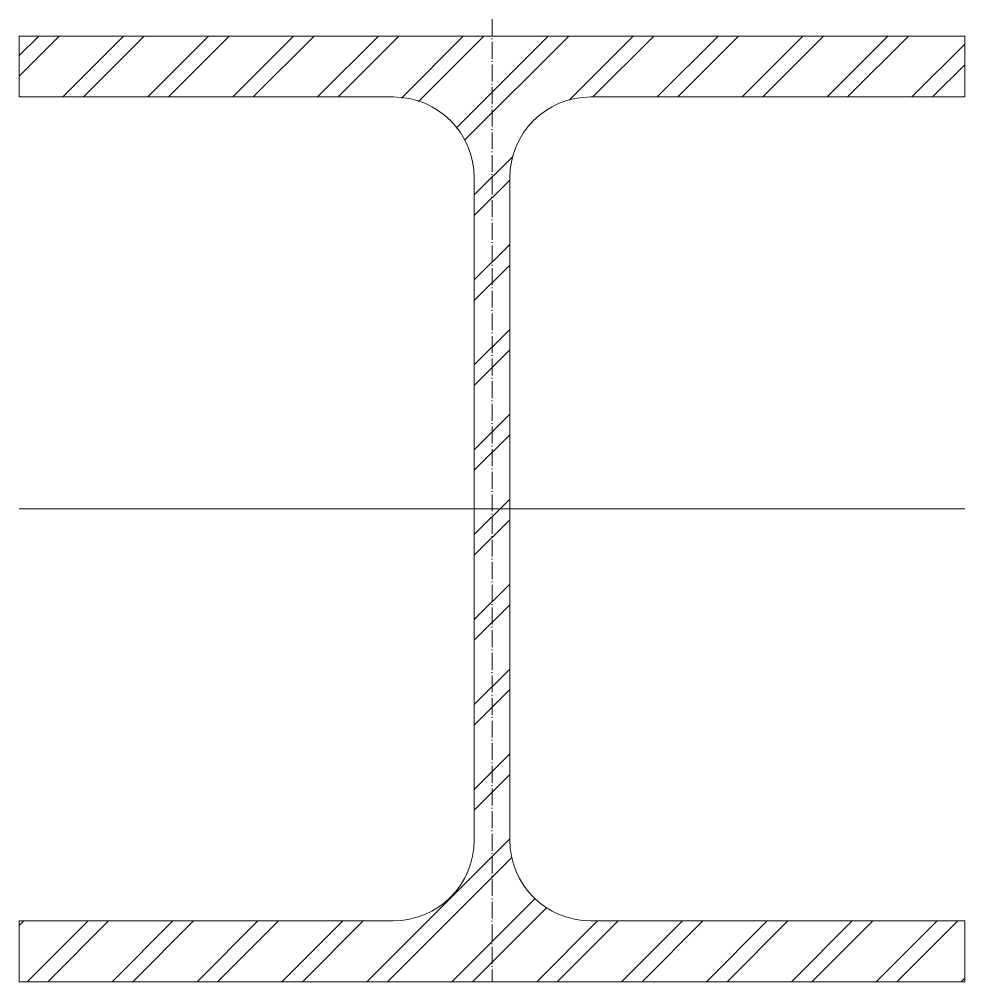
# Model space of a CAD drawing. Header units: metres. Extents: x -140 to 140, y -140 to 145.
import ezdxf

# ---------------------------------------------------------------- set-up
doc = ezdxf.new("R2010")
doc.units = ezdxf.units.M
doc.linetypes.add('MV_hartlijn_staal', pattern=[6.6, 5, -0.8, 0, -0.8])
doc.layers.add('A-DETL-GENF', color=92, linetype='Continuous', lineweight=18)

# ---------------------------------------------------------------- blocks, each defined once
blk = doc.blocks.new('28 Staalprofielen- IPE_HEA_HEB 2d - HEB280-3530654-00_0 Basismaterialen')
at = {"layer": 'A-DETL-GENF', "lineweight": 13}
h = blk.add_hatch(dxfattribs=at)
h.set_pattern_fill('FP_262', color=256, style=0, pattern_type=2)
h.set_pattern_definition([(45, (3590.222, 1098.529), (-12.57236, 12.57236), []), (45, (3590.222, 1117.579), (-12.57236, 12.57236), [])])
h.paths.add_polyline_path([(-140, -140), (140, -140), (140, -122), (29.25, -122), (23.04, -121.18), (17.25, -118.78), (12.28, -114.97), (8.47, -110), (6.07, -104.21), (5.25, -98), (5.25, 98), (6.07, 104.21), (8.47, 110), (12.28, 114.97), (17.25, 118.78), (23.04, 121.18), (29.25, 122), (140, 122), (140, 140), (-140, 140), (-140, 122), (-29.25, 122), (-23.04, 121.18), (-17.25, 118.78), (-12.28, 114.97), (-8.47, 110), (-6.07, 104.21), (-5.25, 98), (-5.25, -98), (-6.07, -104.21), (-8.47, -110), (-12.28, -114.97), (-17.25, -118.78), (-23.04, -121.18), (-29.25, -122), (-140, -122)])
at = {"layer": 'A-DETL-GENF', "linetype": 'MV_hartlijn_staal', "lineweight": 13}
blk.add_line((0, 145), (0, -140), dxfattribs=at)
at = {"layer": 'A-DETL-GENF'}
for p, q in [((140, 140), (-140, 140)), ((-140, 140), (-140, 122)), ((140, 140), (-140, 140)), ((-140, 140), (-140, 122)), ((140, 122), (140, 140)), ((140, 140), (140, 122)), ((-140, 122), (-29.25, 122)), ((-140, 122), (-29.25, 122)), ((29.25, 122), (140, 122)), ((140, 122), (29.25, 122)), ((-5.25, 98), (-5.25, -98)), ((-5.25, 98), (-5.25, -98)), ((5.25, -98), (5.25, 98)), ((5.25, 98), (5.25, -98)), ((-140, 0), (140, 0)), ((-29.25, -122), (-140, -122)), ((-140, -122), (-140, -140)), ((-140, -140), (-140, -122)), ((-140, -122), (-29.25, -122)), ((140, -122), (29.25, -122)), ((140, -122), (29.25, -122)), ((140, -140), (140, -122)), ((140, -140), (140, -122)), ((-140, -140), (140, -140)), ((140, -140), (-140, -140))]:
    blk.add_line(p, q, dxfattribs=at)
for centre, start, end in [((-29.25, 98), 0, 90), ((-29.25, 98), 360, 90), ((29.25, 98), 90, 180), ((29.25, 98), 90, 180), ((-29.25, -98), 270, 0), ((-29.25, -98), 270, 0), ((29.25, -98), 180, 270), ((29.25, -98), 180, 270)]:
    blk.add_arc(centre, 24, start, end, dxfattribs=at)

msp = doc.modelspace()

# ---------------------------------------------------------------- block references
msp.add_blockref('28 Staalprofielen- IPE_HEA_HEB 2d - HEB280-3530654-00_0 Basismaterialen', (0, 0))

doc.saveas('drawing.dxf')
